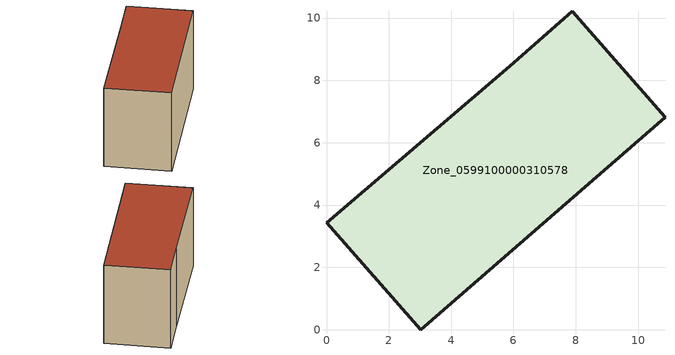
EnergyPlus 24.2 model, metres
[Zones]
Zone_0599100000310578
 floor ground (C_G): 0,3.44 5.88,8.46 7.88,10.22 10.86,6.82 3.02,0 z0
 wall outside (C_F): 3.02,0 10.86,6.82 7.88,10.22 5.88,8.46 0,3.44 3.02,0 z0:6.12
 roof outside (C_R): 5.88,8.46 0,3.44 3.02,0 10.86,6.82 7.88,10.22 z6.12
[BUILDING]
Pand.0599100000310578: North Axis=0; Terrain=City; Loads Convergence Tolerance Value=0.04; Temperature Convergence Tolerance Value=0.4; Solar Distribution=FullExterior; Maximum Number of Warmup Days=25; Minimum Number of Warmup Days=1
[Site:Location]
Rotterdam.The.Hague.AP_ZH_NLD Design_Conditions: Latitude=51.96; Longitude=4.45; Time Zone=1; Elevation=-4.5
[SITE:GROUNDTEMPERATURE:BUILDINGSURFACE]
18, 18, 18, 18, 18, 18, 18, 18, 18, 18, 18, 18
[MATERIAL] Thermal Absorptance=0.9; Solar Absorptance=0.7; Visible Absorptance=0.7
Name | Roughness | Thickness | Conductivity | Density | Specific Heat
G.TI.1946 | MediumSmooth | 0.15 | 1 | 540 | 1210
F.TI.1946 | Rough | 0.3 | 0.857143 | 1920 | 840
R.TI.1946 | MediumRough | 0.2 | 0.1 | 1500 | 1000
[CONSTRUCTION]
C_G: G.TI.1946
C_F: F.TI.1946
C_R: R.TI.1946
[ZONE]
Zone_0599100000310578: Type=1; Multiplier=1; Ceiling Height=Autocalculate; Volume=Autocalculate; Floor Area=autocalculate; Part of Total Floor Area=Yes
[ZONEINFILTRATION:DESIGNFLOWRATE]
Infil_Zone_0599100000310578: Zone or ZoneList or Space or SpaceList=Zone_0599100000310578; Schedule=AlwaysOn; Design Flow Rate Calculation Method=Flow/Area; Flow Rate per Floor Area=0.003; Constant Term Coefficient=1; Temperature Term Coefficient=0; Velocity Term Coefficient=0; Velocity Squared Term Coefficient=0
[HVACTEMPLATE:ZONE:IDEALLOADSAIRSYSTEM]
Zone_0599100000310578: Maximum Heating Supply Air Temperature=50; Minimum Cooling Supply Air Temperature=13; Maximum Heating Supply Air Humidity Ratio=0.0156; Minimum Cooling Supply Air Humidity Ratio=0.0077; Heating Limit=NoLimit; Cooling Limit=NoLimit; Dehumidification Control Type=ConstantSensibleHeatRatio; Cooling Sensible Heat Ratio=0.7; Dehumidification Setpoint=60; Humidification Control Type=None; Humidification Setpoint=30; Outdoor Air Method=None; Outdoor Air Flow Rate per Person=0.00944; Outdoor Air Flow Rate per Zone Floor Area=0; Outdoor Air Flow Rate per Zone=0; Demand Controlled Ventilation Type=None; Outdoor Air Economizer Type=NoEconomizer; Heat Recovery Type=None; Sensible Heat Recovery Effectiveness=0.7; Latent Heat Recovery Effectiveness=0.65
[ZONECONTROL:THERMOSTAT]
ThermostatControl_Zone_0599100000310578: Zone or ZoneList=Zone_0599100000310578; Control Type Schedule=DualSetpointControlType; Control 1=Thermostat_Zone_0599100000310578; Temperature Difference Between Cutout And Setpoint=0
[THERMOSTATSETPOINT:DUALSETPOINT]
Thermostat_Zone_0599100000310578: Heating Setpoint Temperature Schedule=HeatingSetpoint_Zone_0599100000310578; Cooling Setpoint Temperature Schedule=CoolingSetpoint_Zone_0599100000310578
[SCHEDULE:COMPACT]
HeatingSetpoint_Zone_0599100000310578: Through: 12/31, For: AllDays, Until: 24:00, 21
CoolingSetpoint_Zone_0599100000310578: Through: 12/31, For: AllDays, Until: 24:00, 24
DualSetpointControlType: Through: 12/31, For: AllDays, Until: 24:00, 4
AlwaysOn: Through: 12/31, For: AllDays, Until: 24:00, 1
